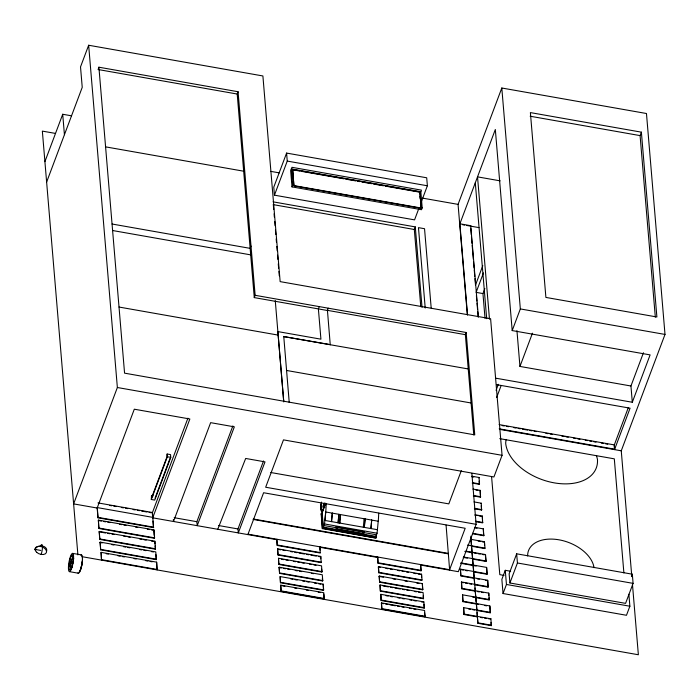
<?xml version="1.0" encoding="UTF-8"?>
<svg xmlns="http://www.w3.org/2000/svg" width="700" height="700" viewBox="0 0 700 700"><rect width="100%" height="100%" fill="white"/><g stroke="black" fill="none" stroke-linecap="round" stroke-linejoin="round"><path stroke-width="1.05" d="M324.783 503.589L323.05 507.124L324.852 507.439M68.854 566.633L70.053 558.994L71.706 555.222L72.642 555.039C73.789 559.93 72.905 566.142 69.816 570.141L69.072 569.301L68.854 566.633L70.656 566.947M323.05 507.124L323.155 505.312L324.319 503.633M364.114 518.744L363.335 527.222M364.438 520.538L365.05 518.91L364.262 527.389M338.091 522.778L338.87 514.29L338.1 522.918M339.658 523.049L340.436 514.57L339.658 523.049L339.483 520.957M364.35 527.406L365.129 518.919M375.681 537.381L377.072 533.207L378.385 519.575A65.957 14.665 -80 0 0 378.717 513.196M324.45 503.125L324.459 504.367L325.045 504.508L324.319 507.483M506.039 439.757L505.671 443.056A47.784 30.012 20.6 0 0 554.216 482.86A47.784 30.012 20.6 0 0 597.441 459.226L596.505 455.7M324.905 503.344A10.649 2.371 -80 0 1 324.555 505.129L321.93 513.389L323.129 527.73L324.546 523.95L325.868 510.317A65.957 14.665 -80 0 0 326.2 503.939M72.03 562.476L72.065 563.894L72.266 561.741M73.036 563.071L73.062 561.68M325.15 503.142L324.957 503.886A8.295 1.846 -80 0 1 323.916 507.789M323.277 509.793L325.334 503.948M376.259 535.413L376.215 538.108L322.368 528.614L321.142 513.957L321.93 513.389M44.914 161.621L62.711 114.258L71.321 115.78M378.017 563.22L377.694 557.025L378.017 563.22L421.059 570.806L420.735 564.611L420.578 565.04L458.325 571.69L476.123 524.326L265.668 487.235L283.474 439.871L493.929 476.963L502.066 455.315L490.604 318.727L280.149 281.627L262.894 75.959L88.655 45.246L80.517 66.894L82.233 87.343L46.629 182.07M98.324 68.74L98.901 67.2L238.07 91.735L255.141 295.304L254.275 297.605L327.373 310.494L328.239 308.192M88.655 45.246L117.364 387.511L73.623 503.886L97.16 508.034L97.983 517.816L153.536 527.608L152.46 512.505L97.983 502.906M254.275 297.605L237.204 94.036L238.07 91.735M97.16 508.034L134.304 409.203L189.857 418.994L152.714 517.825L276.745 539.683L277.226 545.457L320.267 553.044L319.944 546.84L320.023 550.156M97.983 517.816L97.317 507.596L152.871 517.387M98.368 520.1L98.875 528.491L154.429 538.291L154.586 537.854L153.921 529.891L98.368 520.1L98.875 528.491M99.155 531.86L99.321 531.423L154.875 541.222L155.505 548.774L155.347 549.202L99.794 539.411L99.155 531.86L105.569 532.989M99.794 539.411L99.321 531.423M100.056 542.544L100.214 542.115L155.768 551.906L156.38 559.212L156.222 559.641L100.669 549.85L100.056 542.544L102.191 542.92M100.669 549.85L100.214 542.115M101.071 552.352L101.526 560.122L101.071 552.352L156.625 562.144L157.08 569.914M151.506 495.574L151.305 499.485L154.718 500.089L170.774 457.363L170.546 454.615L167.134 454.011L166.924 456.977L151.673 497.543L151.506 495.574L153.213 495.88M151.305 499.485L167.361 456.767L167.134 454.011M155.085 498.146L169.951 458.596M251.011 246.059L250.145 248.36L112.053 224.017M420.963 202.825L427.376 185.78L426.703 177.782L286.589 153.081L273.77 187.171L274.444 195.169L414.558 219.87L418.705 208.836M187.924 418.171L152.303 512.942L152.714 517.825M250.696 254.861L251.562 252.56M274.444 195.169L287.254 161.079L286.589 153.081M154.175 535.299L153.921 529.891M292.495 169.759L292.714 169.181L293.851 185.885L421.067 208.311L419.93 191.607L419.72 192.185L385.507 186.156M154.875 541.222L154.893 543.812M292.014 186.891L292.696 185.062L291.349 168.945L420.84 191.765L422.196 207.891L421.514 209.711L292.014 186.891L290.658 170.765L291.961 167.309L421.453 190.138L420.84 191.765M156.625 562.144L156.992 568.864M173.329 519.505L173.495 521.483L210.639 422.66L234.343 426.842L197.199 525.665L196.866 521.701L232.855 425.933M468.23 368.944L283.701 336.569L330.304 344.627M319.252 306.6L318.386 308.901L320.924 339.176L277.865 331.59L283.736 401.537M217.752 529.288L245.674 458.456L265.011 461.869L238.306 532.91L237.974 528.946L263.533 460.941M247.861 534.599L263.602 492.739L465.185 528.273L449.452 570.133M276.745 539.683L276.902 539.254L277.226 545.457M277.541 549.264L277.707 548.835L320.749 556.421L321.23 562.188L321.072 562.616L278.031 555.03L277.541 549.264L280.77 549.832M278.031 555.03L277.707 548.835M278.495 558.259L278.819 564.454L321.86 572.04L322.017 571.611L321.536 565.845L278.495 558.259L278.819 564.454M279.081 567.621L279.248 567.192L322.289 574.779L322.77 580.545L322.613 580.983L279.571 573.396L279.081 567.621L281.234 568.006M279.571 573.396L279.248 567.192M280.14 576.572L280.464 582.767L323.496 590.354L323.662 589.925L323.181 584.159L280.14 576.572L280.464 582.767M420.787 306.705L414.312 229.495L415.284 226.905L273.079 201.845M280.752 585.139L281.076 591.334L324.118 598.92L324.275 598.491L323.794 592.725L280.752 585.139L281.076 591.334M322.368 528.614L321.361 513.284M320.749 558.775L320.749 556.421M631.811 576.642L621.259 450.809L665 334.434L646.468 113.514L501.804 88.007L458.062 204.383L422.52 198.117M323.181 584.159L323.496 590.354M459.725 224.219L495.329 129.5L512.199 330.575L650.116 354.891L632.31 402.255L495.469 378.131M470.566 226.135L470.733 225.706L459.883 223.79L467.548 315.096M475.668 284.611L482.816 265.615M483.455 272.869L476.123 292.364L482.948 293.571L485.03 318.369M473.769 434.91L465.36 334.661L466.165 332.5L255.141 295.304M378.341 567.035L378.499 566.597L421.54 574.184L422.021 579.95L421.864 580.387L378.822 572.801L378.341 567.035L380.494 567.411M482.948 293.571L484.855 288.496M378.822 572.801L378.499 566.597M379.129 576.459L379.295 576.021L422.328 583.608L422.817 589.383L422.651 589.811L379.61 582.225L379.129 576.459L383.434 577.211M379.61 582.225L379.295 576.021M380.039 584.964L380.363 591.159L423.404 598.745L423.561 598.316L423.08 592.55L380.039 584.964L380.363 591.159M380.826 594.317L381.15 600.521L424.183 608.108L424.349 607.67L423.868 601.904L380.826 594.317L381.15 600.521M381.386 603.33L381.544 602.901L424.585 610.488L425.066 616.254L424.909 616.691L381.868 609.105L381.386 603.33L383.539 603.715M381.868 609.105L381.544 602.901M512.199 330.575L520.336 308.928L501.804 88.007M421.54 574.184L421.619 577.5M461.317 470.636L448.814 503.886L270.769 472.509M422.328 583.608L422.651 589.811M496.073 390.329L498.339 384.309M496.633 397.504L501.148 385.507M423.868 601.904L421.549 601.956M248.027 534.161L449.61 569.695L446.066 525.087M632.31 402.255L630.945 385.998L519.951 366.433L532.455 333.183M478.905 477.925L479.071 477.496L471.87 476.219M472.246 483.079L479.448 484.347L479.071 477.496M472.946 489.073L480.148 490.341L480.524 497.192L473.323 495.924M480.524 497.192L480.148 490.341M481.066 503.615L481.224 503.186L474.023 501.918M474.399 508.769L481.6 510.037L481.224 503.186M470.925 539.796L471.082 539.367L484.461 541.721L484.995 548.144L484.838 548.581L471.459 546.219L471.625 545.79M460.407 569.126L460.941 575.549L487.69 580.265L488.066 587.116L474.696 584.762L474.154 578.34L460.784 575.977L460.407 569.126L487.148 573.843L486.99 574.271L473.611 571.909L473.778 571.48M475.099 514.762L482.3 516.031L482.501 520.747M482.3 516.031L482.676 522.883L475.475 521.614M472.159 552.212L472.001 552.641L464.8 551.372M475.396 590.747L475.23 591.185L461.86 588.822L461.484 581.971L488.233 586.688M483.219 529.305L483.376 528.876L475.151 527.424M472.701 558.635L472.535 559.064L485.914 561.426L486.071 560.989L485.537 554.566L465.99 551.128M461.86 588.822L461.484 581.971M472.439 533.733L483.752 535.727L483.376 528.876M473.235 565.058L473.077 565.486L460.731 563.316M475.93 597.17L475.773 597.608L489.142 599.961L489.309 599.532L462.56 594.816L462.936 601.668L478.363 604.389M484.566 545.37L484.461 541.721M462.936 601.668L462.56 594.816M655.322 317.17L640.089 135.607L641.384 132.16L530.39 112.595L545.895 297.421L656.889 316.986L641.384 132.16M476.472 603.593L476.849 610.452L490.219 612.806L490.385 612.378L463.636 607.661L464.012 614.512L477.383 616.875L477.549 616.446M464.012 614.512L463.636 607.661M460.898 562.879L486.614 567.411L486.99 574.271M488.066 587.116L487.69 580.265M462.017 588.394L488.766 593.11L488.784 595.683M464.179 614.084L490.919 618.8L491.295 625.651L477.925 623.298L470.811 536.156M463.094 601.239L489.843 605.955L490.219 612.806M510.633 571.253L505.26 570.308L501.856 579.372L503.046 593.53L626.474 615.282L629.878 606.226L628.871 594.247M490.919 618.8L488.705 618.87M516.661 553.814L509.145 573.808L509.915 582.986L625.572 603.365L633.089 583.371L632.319 574.201L516.661 553.814L517.431 562.984L509.915 582.986M503.046 593.53L506.45 584.465L505.26 570.308M630.945 385.998L643.449 352.739M614.154 445.331L628.215 407.899M631.566 576.196L632.319 574.201M321.51 503.02A7.752 1.724 -80 0 0 321.519 509.854A7.752 1.724 -80 0 0 323.75 507.815L324.284 506.179A7.752 1.724 -80 0 0 324.756 504.298L324.783 504.14M35 549.413L35.822 549.238L35.875 549.876L35 549.413A6.02 4.489 -4.8 0 1 42.429 546.044A6.02 4.489 -4.8 0 1 46.559 551.451M530.163 116.226L640.089 135.607M98.035 69.51L237.204 94.036M500.141 180.845L477.531 176.864L489.475 319.244M287.254 161.079L427.376 185.78M293.562 169.951L299.976 171.08M302.12 171.456L343.814 178.806M345.949 179.183L355.574 180.88M357.709 181.256L359.844 181.633M361.988 182.009L371.604 183.706M373.748 184.082L383.364 185.78M55.274 133.385L42.35 131.11L77.901 554.89M270.672 171.351L279.283 172.874M105.578 146.86L243.67 171.202M292.696 185.062L294.061 185.308M421.286 207.734L422.196 207.891M462.683 224.744L464.651 225.094M466.629 225.435L478.949 227.614M273.175 204.619L414.312 229.495M112.595 230.519L251.309 254.975M520.336 308.928L665 334.434M465.36 334.661L327.434 310.345L330.251 344.776M119.018 307.046L278.154 335.099M496.44 384.632L630.079 408.188L614.512 449.619L614.241 446.399M286.606 370.475L471.091 402.99M499.082 424.585L614.311 444.902L614.67 449.181L499.205 428.829M502.101 425.582L504.245 425.959M506.389 426.335L508.541 426.711M513.887 427.656L516.023 428.033M518.149 428.409L520.284 428.785M522.41 429.161L527.739 430.098M529.874 430.474L532.009 430.85M534.135 431.226L536.27 431.602M545.86 433.291L547.986 433.668M550.121 434.044L552.256 434.42M561.846 436.109L563.972 436.485M566.108 436.861L568.242 437.238M573.571 438.174L575.697 438.55M577.832 438.926L579.959 439.303M585.288 440.239L587.423 440.615M589.558 440.991L591.692 441.368M593.836 441.752L595.971 442.129M601.317 443.065L603.461 443.441M605.596 443.826L607.731 444.203M499.529 429.345L621.259 450.809M499.748 438.646L614.311 458.841L623.892 572.959M117.364 387.511L502.066 455.315M471.704 476.656L473.76 477.015M472.404 482.65L479.605 483.919M475.869 490.044L477.925 490.411M473.48 495.495L480.681 496.764M474.565 508.34L481.766 509.609M167.361 456.767L170.774 457.363M474.941 515.191L476.998 515.559M479.054 515.918L481.11 516.285M475.641 521.185L482.843 522.454M474.985 527.861L477.041 528.22M472.605 533.304L483.919 535.299M378.262 521.238L325.745 511.98L324.957 520.459L377.475 529.716M478.126 541.065L480.183 541.433M482.239 541.791L484.295 542.159M321.142 513.957L321.711 514.062L322.822 527.301M467.504 545.064L484.995 548.144M324.546 523.95L377.072 533.207M335.904 526.654A1.094 0.814 -4.8 0 0 336.656 527.214L362.915 531.843A1.094 0.814 -4.8 0 0 363.983 531.606M323.951 525.543L336.026 527.669A1.094 0.814 -4.8 0 1 337.382 527.056L363.641 531.685A1.094 0.814 -4.8 0 1 364.394 532.674L376.469 534.8M336.026 527.669A1.094 0.814 -4.8 0 0 336.779 528.657L363.037 533.286A1.094 0.814 -4.8 0 0 364.394 532.674M474.058 553.009L476.114 553.367M478.17 553.735L480.226 554.094M482.282 554.452L484.347 554.82M375.874 536.392L323.348 527.135L322.14 512.715M322.56 527.625L375.646 536.988M322.595 528.019L376.442 537.512M322.341 528.22L375.463 537.968M517.431 562.984L633.089 583.371M253.295 519.006L448.446 553.403M253.129 519.435L448.28 553.84M463.444 556.999L486.071 560.989M463.278 557.436L467.39 558.163M474.101 565.67L476.166 566.038M109.567 505.409L111.703 505.785M113.846 506.161L115.981 506.537M121.319 507.483L123.454 507.859M125.597 508.235L127.732 508.611M133.07 509.548L135.205 509.924M137.349 510.3L139.484 510.676M141.619 511.061L146.956 511.998M149.1 512.374L151.235 512.75M504.079 575.4L499.8 574.648L491.601 476.831M174.195 517.702L196.866 521.701M218.444 525.508L237.974 528.946M460.241 569.555L463.33 570.097M465.386 570.465L467.442 570.824M319.777 547.269L377.536 557.454M477.242 578.883L479.299 579.241M485.468 580.326L487.524 580.694M506.45 584.465L629.878 606.226M277.384 545.02L320.425 552.606M378.184 562.791L421.216 570.378M98.14 517.387L153.694 527.179M282.922 550.209L285.075 550.594M290.456 551.539L292.609 551.924M294.761 552.3L296.914 552.676M299.066 553.061L304.447 554.006M306.6 554.383L308.752 554.767M310.896 555.144L316.277 556.089M318.43 556.474L320.582 556.85M385.866 568.356L388.019 568.741M390.171 569.117L392.324 569.494M397.705 570.447L399.858 570.824M402.01 571.2L404.162 571.585M406.315 571.961L408.467 572.346M413.849 573.291L416.001 573.668M418.154 574.053L420.297 574.429M461.317 582.4L463.374 582.767M465.43 583.126L467.495 583.485M469.551 583.852L471.608 584.211M99.277 520.721L101.413 521.097M103.547 521.474L105.683 521.85M107.826 522.226L109.961 522.602M119.578 524.291L121.712 524.676M123.847 525.053L125.982 525.429M135.599 527.117L137.734 527.494M147.35 529.191L149.485 529.567M151.62 529.944L153.764 530.32M278.189 554.601L321.23 562.188M378.989 572.364L422.021 579.95M477.286 591.544L479.343 591.911M481.407 592.27L483.464 592.629M281.566 559.256L283.719 559.641M285.871 560.017L288.024 560.394M293.396 561.347L295.549 561.724M297.701 562.1L299.854 562.485M302.006 562.861L304.159 563.238M309.54 564.191L311.692 564.567M313.845 564.944L315.998 565.329M393.12 578.918L395.273 579.303M404.95 581.009L407.102 581.385M416.789 583.091L418.941 583.476M99.041 528.062L154.586 537.854M472.684 597.065L474.74 597.424M107.704 533.365L109.839 533.741M111.974 534.117L114.117 534.494M123.725 536.191L125.869 536.567M128.004 536.944L130.139 537.32M139.755 539.017L141.89 539.394M144.025 539.77L146.16 540.146M151.506 541.082L153.641 541.459M278.985 564.025L322.017 571.611M379.776 581.788L422.817 589.383M283.386 568.383L285.539 568.759M287.691 569.144L289.844 569.52M295.225 570.474L297.377 570.85M299.53 571.226L301.683 571.611M311.369 573.317L313.512 573.694M383.11 585.961L388.483 586.906M390.635 587.291L392.787 587.668M394.94 588.044L400.321 588.997M402.474 589.374L404.626 589.75M406.779 590.135L408.931 590.511M414.312 591.456L416.465 591.841M418.618 592.218L420.77 592.602M484.54 605.483L486.596 605.841M99.951 538.983L155.505 548.774M279.729 572.959L322.77 580.545M380.529 590.73L423.561 598.316M111.808 544.617L113.942 544.994M123.559 546.691L125.694 547.067M127.829 547.444L129.964 547.82M139.58 549.517L141.715 549.894M143.859 550.27L145.994 550.646M151.331 551.582L153.466 551.959M468.615 609L470.671 609.359M472.736 609.726L474.793 610.085M290.736 578.9L292.889 579.276M295.041 579.661L297.194 580.038M302.575 580.983L304.727 581.367M306.88 581.744L309.024 582.12M314.405 583.074L316.558 583.45M318.71 583.826L320.863 584.211M386.041 595.7L388.194 596.076M390.346 596.452L392.499 596.837M397.88 597.782L400.033 598.168M402.185 598.544L404.338 598.92M409.719 599.874L411.871 600.25M414.015 600.626L416.168 601.011M100.826 549.421L156.38 559.212M480.471 617.418L482.528 617.785M484.584 618.144L486.649 618.503M280.621 582.339L323.662 589.925M381.308 600.084L424.349 607.67M106.251 553.726L108.395 554.102M118.003 555.8L120.146 556.176M122.281 556.553L124.416 556.929M134.032 558.617L136.168 558.994M145.784 560.691L147.919 561.067M150.054 561.444L152.189 561.82M282.739 585.944L284.891 586.329M294.578 588.035L296.73 588.411M306.416 590.117L308.569 590.503M318.246 592.209L320.399 592.585M385.691 604.091L387.844 604.468M389.988 604.852L395.369 605.798M397.521 606.183L399.674 606.559M401.826 606.935L403.979 607.32M409.36 608.265L411.512 608.641M413.665 609.026L415.817 609.403M478.091 622.869L491.461 625.222M72.581 553.359L81.489 554.934M281.234 590.905L324.275 598.491M382.034 608.668L425.066 616.254M101.692 559.694L157.246 569.485M82.267 556.727L638.365 654.754L632.45 584.238M71.706 555.222L73.5 555.538M35.849 549.561L40.784 550.428M71.146 556.071L72.949 556.386M70.053 558.994L72.748 559.475M69.58 560.875L71.382 561.19M71.339 561.645C70.858 566.694 69.834 558.81 73.141 561.96M70.691 563.369L71.925 563.587M68.959 564.83L70.761 565.145M69.072 569.301L70.875 569.616M69.457 571.655L78.365 573.221M516.95 330.662L519.951 366.433M475.3 182.796L486.692 318.666M470.733 225.706L478.363 316.733M470.75 228.279L471.284 234.701M471.468 236.845L472.001 243.276M472.185 245.411L473.349 259.341M473.532 261.485L474.075 267.908M474.25 270.051L474.793 276.474M474.968 278.618L475.51 285.049M476.394 295.601L476.849 300.991M477.024 303.144L477.566 309.619M477.75 311.771L478.205 317.161M458.054 204.278L467.294 314.44M486.614 567.411L487.148 573.843M488.766 593.11L489.309 599.532M489.843 605.955L490.385 612.378M479.176 481.136L479.448 484.347M481.241 505.759L481.6 510.037M483.306 530.381L483.752 535.727M485.459 556.071L485.914 561.426M488.968 597.817L489.142 599.961M491.032 622.44L491.295 625.651M466.165 332.5L474.758 434.875L124.565 373.152L98.901 67.2M471.852 473.375L476.123 524.326M470.741 537.653L474.066 577.264M474.959 587.974L476.131 601.886M477.024 612.596L477.925 623.298M431.191 308.009L424.541 228.716L418.469 227.64L425.215 308.026M420.079 196.481L420.254 198.634M420.796 205.082L420.98 207.235M415.284 226.905L422.03 307.379M420.578 565.04L421.059 570.806M423.159 595.858L423.404 598.745M423.868 604.258L424.183 608.108M424.585 612.841L424.909 616.691M362.915 531.843L363.037 533.286M336.656 527.214L336.779 528.657M321.615 569.161L321.86 572.04M322.368 578.095L322.613 580.983M323.706 594.116L324.118 598.92M273.359 205.109L273.717 209.457M274.085 213.806L274.356 217.07M274.724 221.419L275.091 225.767M275.45 230.116L275.817 234.465M276.185 238.814L276.456 242.078M276.824 246.426L277.191 250.775M277.55 255.132L277.918 259.481M278.285 263.83L278.644 268.179M278.924 271.442L279.283 275.791M283.754 336.42L289.231 402.5M275.266 300.615L283.762 401.922M152.985 521.089L153.536 527.608M155.076 545.965L155.347 549.202M155.785 554.426L156.222 559.641M62.711 114.258L64.426 134.706M527.642 555.94A34.606 21.726 20.6 0 1 558.994 539.814A34.606 21.726 20.6 0 1 594.029 567.648M322.84 511.227A9.284 2.065 -80 0 1 321.519 502.084M323.321 509.259A8.295 1.846 -80 0 1 321.309 503.545M325.15 503.948A8.295 1.846 -80 0 1 324.669 505.995M322.91 510.317A8.295 1.846 -80 0 1 321.869 510.773M321.501 510.177A8.295 1.846 -80 0 1 321.501 503.58M80.902 555.205A9.284 2.065 -80 0 1 81.996 564.218A9.284 2.065 -80 0 1 77.884 572.88M82.171 561.794A7.752 1.724 -80 0 1 80.544 569.258L79.984 570.544A7.752 1.724 -80 0 1 79.433 571.392M82.25 557.095A8.295 1.846 -80 0 1 81.769 565.303A8.295 1.846 -80 0 1 79.249 572.04M81.515 555.94A8.295 1.846 -80 0 1 81.944 556.246M82.075 562.082A8.295 1.846 -80 0 1 81.777 564.2M81.349 566.317A8.295 1.846 -80 0 1 80.832 568.269M71.654 567.901A5.329 1.181 -80 0 1 71.453 567.376M71.312 561.365A5.329 1.181 -80 0 1 73.719 559.011M72.476 566.44A5.329 1.181 -80 0 1 72.091 567.271M71.706 567.796A5.329 1.181 -80 0 1 71.041 562.73M40.451 546.438A6.02 1.339 -80 0 1 42.429 546.044A6.02 1.339 -80 0 1 41.116 554.426M332.308 513.135L331.52 521.614L332.308 513.135M371.7 520.082L370.912 528.561L371.7 520.082M419.825 191.896L292.6 169.47L293.956 185.596L421.181 208.023L419.825 191.896M71.374 569.074A9.284 2.065 -80 0 0 73.062 553.709A9.284 2.065 -80 0 0 68.609 564.742A9.284 2.065 -80 0 0 71.374 569.074M36.715 552.344A6.02 3.78 20.6 0 0 46.384 552.633A6.02 3.78 20.6 0 0 39.252 546.306A6.02 3.78 20.6 0 0 36.715 552.344"/></g></svg>
